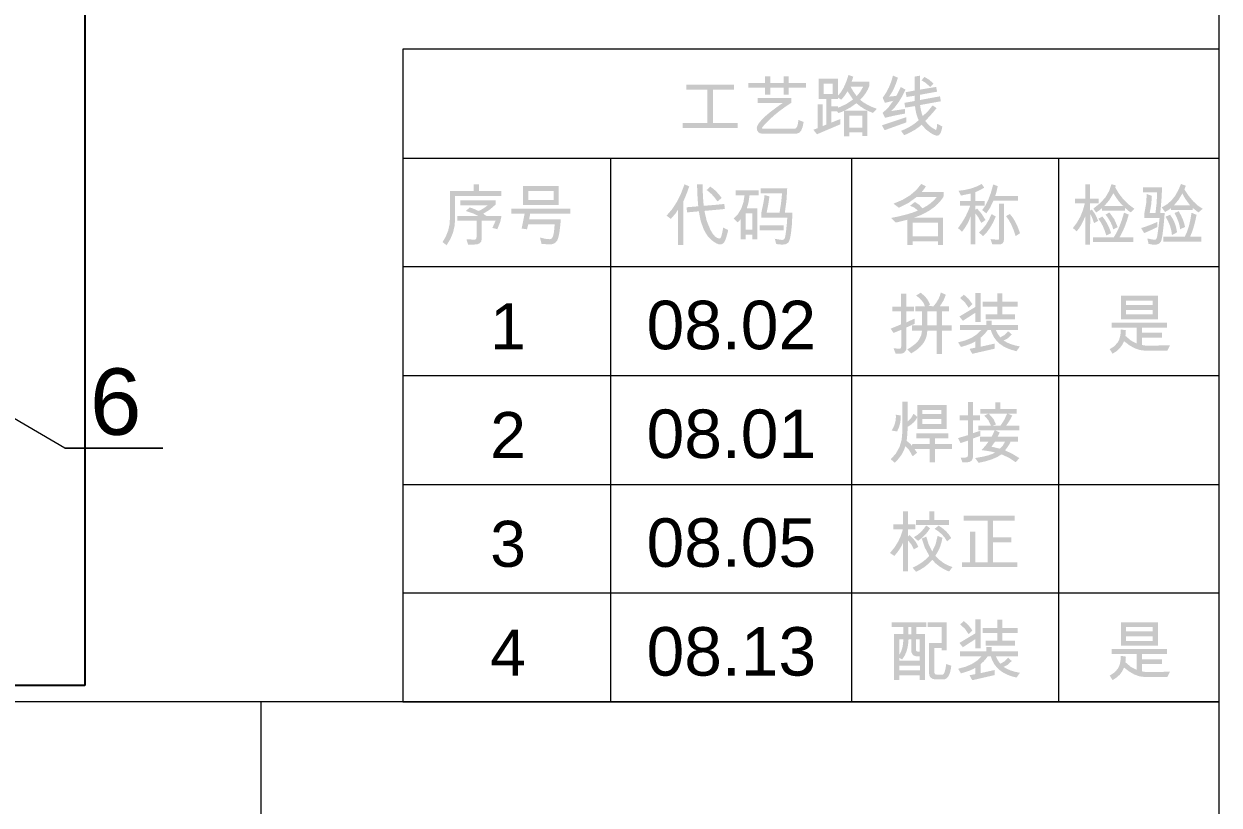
# Model space of a CAD drawing. Header units: millimetres. Extents: x 3 to 294, y 5 to 205.
# Drawn here: x 242.1 to 291.99, y 39.22 to 71.82 of the extents above; entities that cross this region are included whole.
import ezdxf

# ---------------------------------------------------------------- set-up
doc = ezdxf.new("R2010")
doc.units = ezdxf.units.MM
picture_1 = doc.add_image_def('image2.jpg', size_in_pixel=(516, 497))

msp = doc.modelspace()

# ---------------------------------------------------------------- hatches: boundary and pattern name
h = msp.add_hatch(color=7)
h.paths.add_polyline_path([(274.746813, 69.167595), (274.030233, 69.167595), (274.030233, 68.868286), (273.818015, 68.868286), (273.818015, 69.167595), (273.254673, 69.167595), (273.254673, 68.868286), (273.042455, 68.868286), (273.042455, 69.167595), (272.347924, 69.167595), (272.347924, 69.363277), (273.042455, 69.363277), (273.042455, 69.641641), (273.254673, 69.641641), (273.254673, 69.363277), (273.818015, 69.363277), (273.818015, 69.641641), (274.030233, 69.641641), (274.030233, 69.363277), (274.746813, 69.363277)])
h.paths.add_polyline_path([(274.65035, 67.73168), (274.609009, 67.519066), (274.546997, 67.367326), (274.464315, 67.276359), (274.360962, 67.246059), (272.907407, 67.246059), (272.818662, 67.26294), (272.751413, 67.313307), (272.709245, 67.387239), (272.695189, 67.476467), (272.711726, 67.553258), (272.761335, 67.646379), (272.844017, 67.75583), (272.959773, 67.88161), (273.110048, 68.021748), (273.29629, 68.175063), (273.518498, 68.341505), (273.776674, 68.52102), (272.737633, 68.523776), (272.737633, 68.730482), (274.134964, 68.730482), (274.134964, 68.529288), (273.873782, 68.35544), (273.639214, 68.184434), (273.431208, 68.016219), (273.249712, 67.850742), (273.10221, 67.703973), (272.99698, 67.592705), (272.933917, 67.516887), (272.912919, 67.476467), (272.934968, 67.451662), (274.281036, 67.451662), (274.336528, 67.4744), (274.380599, 67.542613), (274.413198, 67.656301), (274.434274, 67.815464)])
h = msp.add_hatch(color=7)
h.paths.add_polyline_path([(277.706839, 68.281241), (277.546986, 68.109262), (277.361571, 68.181919), (277.184011, 68.273387), (277.014306, 68.383664), (276.852455, 68.512752), (276.610954, 68.340015), (276.344234, 68.197457), (277.315476, 68.197457), (277.315476, 67.14684), (277.09499, 67.14684), (277.09499, 67.292912), (276.556452, 67.292912), (276.556452, 67.138572), (276.335966, 67.138572), (276.335966, 68.191944), (276.246945, 68.153911), (276.1017, 68.100994), (276.047681, 68.179266), (275.805146, 68.179266), (275.805146, 67.705221), (275.929789, 67.755356), (276.035003, 67.796654), (276.120786, 67.829167), (276.187138, 67.852947), (276.187138, 67.635217), (275.207077, 67.217396), (275.057147, 67.406463), (275.231882, 67.470955), (275.231882, 68.464796), (275.4441, 68.464796), (275.4441, 67.559149), (275.594582, 67.618681), (275.594582, 68.696306), (275.272121, 68.696306), (275.272121, 69.535256), (276.079651, 69.535256), (276.079651, 68.823086), (276.206052, 68.971699), (276.322324, 69.166149), (276.428467, 69.406384), (276.524482, 69.692352), (276.722919, 69.622348), (276.696392, 69.528641), (276.652915, 69.416745), (277.397056, 69.416745), (277.397056, 69.24201), (277.33122, 69.085835), (277.244507, 68.93643), (277.136916, 68.793742), (277.008449, 68.657721), (277.140207, 68.55386), (277.300593, 68.456459), (277.489505, 68.365569)])
h.paths.add_polyline_path([(275.867433, 68.903012), (275.867433, 69.32855), (275.484339, 69.32855), (275.484339, 68.903012)])
h.paths.add_polyline_path([(277.140741, 69.210039), (276.612676, 69.210039), (276.70907, 69.028483), (276.866235, 68.809306), (277.018784, 68.99541)])
h.paths.add_polyline_path([(276.714651, 68.668746), (276.483141, 69.010499), (276.35333, 68.809168), (276.220211, 68.663234), (276.079651, 68.749774), (276.079651, 68.696306), (275.805146, 68.696306), (275.805146, 68.385972), (276.079651, 68.385972), (276.079651, 68.318724), (276.427744, 68.476992)])
h.paths.add_polyline_path([(277.09499, 67.500169), (277.09499, 67.990751), (276.556452, 67.990751), (276.556452, 67.500169)])
h = msp.add_hatch(color=7)
h.paths.add_polyline_path([(278.901873, 69.08326), (278.765051, 68.802751), (278.619238, 68.559812), (278.464536, 68.354389), (278.301049, 68.186432), (278.875415, 68.272973), (278.880927, 68.081701), (278.446914, 67.999019), (278.051348, 67.906415), (277.948271, 68.109262), (278.189565, 68.337396), (278.390346, 68.614727), (278.045836, 68.529288), (277.951027, 68.741506), (278.095738, 68.95667), (278.215748, 69.183719), (278.31116, 69.42255), (278.382077, 69.67306), (278.481847, 69.624553), (278.587681, 69.576597), (278.506764, 69.336724), (278.418664, 69.125634), (278.323433, 68.94338), (278.221122, 68.790013), (278.345559, 68.80189), (278.43775, 68.811855), (278.497695, 68.819856), (278.525393, 68.825842), (278.635223, 69.035993), (278.706192, 69.190747)])
h.paths.add_polyline_path([(280.44252, 67.539857), (280.405382, 67.371461), (280.358735, 67.252674), (280.29886, 67.181705), (280.222034, 67.157865), (280.174991, 67.165306), (280.113169, 67.18763), (280.036464, 67.224837), (279.944773, 67.276927), (279.753088, 67.422103), (279.575458, 67.621437), (279.457628, 67.514346), (279.297577, 67.404671), (279.095255, 67.292309), (278.85061, 67.177157), (278.718319, 67.359609), (278.93132, 67.452644), (279.12546, 67.558185), (279.300686, 67.676334), (279.456947, 67.807196), (279.404341, 67.920161), (279.360622, 68.055656), (279.325792, 68.213683), (279.299851, 68.39424), (278.893605, 68.329748), (278.858879, 68.529288), (279.287724, 68.606458), (279.287724, 68.825842), (278.947073, 68.773477), (278.910142, 68.973016), (279.287724, 69.043572), (279.287724, 69.625104), (279.425803, 69.651218), (279.502698, 69.662036), (279.502698, 69.080503), (280.183449, 69.193503), (280.222034, 68.995065), (279.833014, 68.926852), (279.502698, 68.862773), (279.502698, 68.647799), (280.343301, 68.801037), (280.380233, 68.595434), (279.510966, 68.437235), (279.534944, 68.288614), (279.562229, 68.161903), (279.592822, 68.057103), (279.626721, 67.974214), (279.857474, 68.202142), (280.035723, 68.423455), (280.202741, 68.3077), (280.053285, 68.130854), (279.924033, 67.98393), (279.814936, 67.866874), (279.72594, 67.779635), (279.817304, 67.661391), (279.923551, 67.557978), (280.04468, 67.469344), (280.180693, 67.395438), (280.212181, 67.51078), (280.227546, 67.658368)])
h.paths.add_polyline_path([(280.075962, 69.331306), (279.928236, 69.190747), (279.760873, 69.355353), (279.569946, 69.46911), (279.696726, 69.611324), (279.896886, 69.492192)])
h.paths.add_polyline_path([(278.934946, 67.712387), (278.032056, 67.38717), (278.011867, 67.424308), (277.97969, 67.480877), (277.921813, 67.593876), (278.934946, 67.93122)])
h = msp.add_hatch(color=7)
h.dxf.hatch_style = 2
h.paths.add_polyline_path([(271.89703, 67.480877), (269.600116, 67.480877), (269.600116, 67.685929), (270.626478, 67.685929), (270.626478, 69.086016), (269.748944, 69.086016), (269.748944, 69.291619), (271.744343, 69.291619), (271.744343, 69.086016), (270.866257, 69.086016), (270.866257, 67.685929), (271.89703, 67.685929)])
h = msp.add_hatch(color=7)
h.paths.add_polyline_path([(262.038478, 64.641523), (260.10261, 64.641523), (260.10261, 63.681306), (260.080389, 63.386543), (260.013727, 63.105837), (259.902622, 62.839187), (259.747076, 62.586592), (259.577302, 62.718884), (259.712996, 62.94595), (259.809984, 63.187279), (259.868214, 63.442871), (259.887636, 63.712725), (259.887636, 64.847126), (260.880926, 64.847126), (260.880926, 65.132104), (261.0959, 65.132104), (261.0959, 64.847126), (262.038478, 64.847126)])
h.paths.add_polyline_path([(262.041234, 63.810841), (261.980187, 63.538817), (261.863743, 63.255216), (261.660896, 63.309235), (261.790431, 63.605238), (261.211655, 63.605238), (261.211655, 62.83519), (261.191105, 62.737091), (261.129524, 62.667621), (261.027015, 62.626676), (260.883682, 62.614153), (260.64666, 62.616909), (260.576655, 62.832434), (260.915653, 62.82141), (260.976424, 62.841598), (260.996681, 62.913463), (260.996681, 63.605238), (260.201829, 63.605238), (260.201829, 63.810841), (261.061725, 63.810841), (260.832695, 63.922945), (260.549095, 64.014791), (260.715562, 64.163619), (260.874725, 64.1096), (261.079364, 64.017547), (261.138697, 64.039665), (261.224127, 64.087), (261.335705, 64.159554), (261.473483, 64.257326), (260.325852, 64.257326), (260.325852, 64.464031), (261.790431, 64.464031), (261.790431, 64.28213), (261.554442, 64.075838), (261.276699, 63.901792), (261.403478, 63.810841)])
h = msp.add_hatch(color=7)
h.paths.add_polyline_path([(264.42965, 64.265594), (262.938613, 64.265594), (262.938613, 65.056588), (264.42965, 65.056588)])
h.paths.add_polyline_path([(264.214676, 64.4723), (264.214676, 64.849882), (263.153587, 64.849882), (263.153587, 64.4723)])
h.paths.add_polyline_path([(264.911963, 63.904548), (263.237371, 63.904548), (263.193274, 63.667525), (264.516191, 63.667525), (264.485409, 63.3369), (264.449356, 63.078414), (264.408135, 62.892069), (264.361851, 62.777864), (264.305747, 62.709453), (264.235071, 62.660524), (264.149926, 62.631129), (264.050414, 62.621319), (263.999961, 62.622869), (263.926253, 62.62752), (263.829187, 62.635271), (263.708661, 62.646123), (263.646924, 62.907951), (263.872992, 62.855379), (264.05317, 62.837946), (264.129996, 62.864129), (264.184911, 62.943228), (264.205771, 63.014955), (264.225287, 63.12513), (264.243357, 63.273751), (264.259876, 63.46082), (263.156343, 63.46082), (263.10508, 63.249704), (262.881838, 63.285533), (263.005861, 63.904548), (262.456299, 63.904548), (262.456299, 64.111254), (264.911963, 64.111254)])
h = msp.add_hatch(color=7)
h.paths.add_polyline_path([(269.875415, 65.04391), (269.813058, 64.858564), (269.725484, 64.636011), (269.624612, 64.397886), (269.624612, 62.59486), (269.409638, 62.59486), (269.409638, 64.073771), (269.294227, 63.896417), (269.108123, 63.686818), (268.93008, 63.820212), (269.156647, 64.084373), (269.356859, 64.390651), (269.530819, 64.738993), (269.678631, 65.129348)])
h.paths.add_polyline_path([(271.5015, 63.223797), (271.476144, 63.101014), (271.422676, 62.917873), (271.389284, 62.822263), (271.356874, 62.747892), (271.325395, 62.694708), (271.294794, 62.66266), (271.231128, 62.630414), (271.162502, 62.619665), (271.099965, 62.62938), (271.025594, 62.658526), (270.939338, 62.707102), (270.841144, 62.775108), (270.740573, 62.862553), (270.647185, 62.970307), (270.560928, 63.098421), (270.481751, 63.246948), (270.354421, 63.5938), (270.276699, 64.001011), (269.788874, 63.958016), (269.762415, 64.170234), (270.251895, 64.211575), (270.230406, 64.479379), (270.215583, 64.720622), (270.207479, 64.935407), (270.206144, 65.123836), (270.432142, 65.123836), (270.439997, 64.833415), (270.451159, 64.588055), (270.465628, 64.387757), (270.483405, 64.232521), (270.897919, 64.265525), (271.340545, 64.308038), (271.363696, 64.098576), (270.50821, 64.020303), (270.607704, 63.600139), (270.763422, 63.222143), (270.856535, 63.06596), (270.952282, 62.954528), (271.050614, 62.887745), (271.151478, 62.865507), (271.187548, 62.893929), (271.222998, 62.979195), (271.257828, 63.121305), (271.292038, 63.32026)])
h.paths.add_polyline_path([(271.230302, 64.55884), (271.055015, 64.415524), (270.936039, 64.573852), (270.820473, 64.70567), (270.708215, 64.810927), (270.59916, 64.88957), (270.756257, 65.03013), (270.87575, 64.946724), (270.994519, 64.840374), (271.112669, 64.711079)])
h = msp.add_hatch(color=7)
h.paths.add_polyline_path([(274.176547, 63.786037), (274.164558, 63.478803), (274.128592, 63.128988), (274.102538, 62.961746), (274.072299, 62.832021), (274.037822, 62.739709), (273.999056, 62.684709), (273.89777, 62.629863), (273.757624, 62.611397), (273.507923, 62.636202), (273.448943, 62.854483), (273.566231, 62.834312), (273.658405, 62.820032), (273.72536, 62.81154), (273.766994, 62.808732), (273.81371, 62.819894), (273.85133, 62.85338), (273.868082, 62.89212), (273.885299, 62.963623), (273.903033, 63.067786), (273.921335, 63.204505), (273.951583, 63.489896), (273.968188, 63.734774), (272.881191, 63.734774), (272.881191, 63.921084), (272.940413, 64.199827), (272.983304, 64.419245), (273.009866, 64.579339), (273.020098, 64.680108), (273.225701, 64.62664), (273.178021, 64.30411), (273.10719, 63.941479), (273.645727, 63.941479), (273.710288, 64.351928), (273.750458, 64.747907), (272.856387, 64.747907), (272.856387, 64.954613), (273.965432, 64.954613), (273.934839, 64.447633), (273.866213, 63.941479), (274.176547, 63.941479)])
h.paths.add_polyline_path([(272.772051, 64.669084), (272.393366, 64.663571), (272.348442, 64.362125), (272.280367, 64.130546), (272.721339, 64.130546), (272.721339, 62.826922), (272.509121, 62.826922), (272.509121, 63.023706), (272.234616, 63.023706), (272.234616, 62.826922), (272.024052, 62.826922), (272.024052, 63.684062), (271.962453, 63.600966), (271.894516, 63.543502), (271.73301, 63.704457), (271.910992, 63.887581), (272.045618, 64.109462), (272.136939, 64.369998), (272.185007, 64.669084), (271.817346, 64.669084), (271.817346, 64.875789), (272.772051, 64.875789)])
h.paths.add_polyline_path([(272.509121, 63.230412), (272.509121, 63.92384), (272.234616, 63.92384), (272.234616, 63.230412)])
h.paths.add_polyline_path([(273.818257, 63.204505), (272.82166, 63.204505), (272.82166, 63.41121), (273.818257, 63.41121)])
h = msp.add_hatch(color=7)
h.paths.add_polyline_path([(280.490476, 64.623884), (280.483568, 64.604462), (280.462915, 64.570209), (280.428619, 64.521177), (280.380784, 64.457417), (280.256485, 64.316512), (280.10242, 64.178502), (279.922173, 64.047933), (279.718774, 63.929353), (279.492363, 63.82345), (279.243627, 63.732018), (280.473939, 63.732018), (280.473939, 62.597616), (280.258965, 62.597616), (280.258965, 62.754713), (279.200632, 62.754713), (279.200632, 62.597616), (278.985658, 62.597616), (278.985658, 63.653745), (278.814084, 63.607942), (278.674704, 63.572992), (278.567467, 63.54879), (278.49232, 63.535234), (278.309317, 63.726505), (278.640348, 63.793978), (278.935566, 63.867341), (279.194922, 63.946492), (279.418362, 64.031327), (279.291445, 64.143362), (279.095901, 64.238033), (279.295992, 64.392373), (279.479134, 64.270004), (279.610185, 64.12779), (279.781544, 64.220386), (279.939261, 64.330293), (280.083334, 64.45746), (280.213766, 64.601835), (279.373162, 64.601835), (279.03072, 64.354891), (278.624612, 64.152595), (278.40137, 64.321818), (278.771494, 64.476546), (279.088184, 64.665432), (279.351544, 64.888527), (279.561678, 65.145885), (279.756257, 65.04391), (279.681843, 64.93222), (279.580971, 64.806887), (280.490476, 64.806887)])
h.paths.add_polyline_path([(280.258965, 62.96197), (280.258965, 63.526965), (279.200632, 63.526965), (279.200632, 62.96197)])
h = msp.add_hatch(color=7)
h.paths.add_polyline_path([(282.24334, 63.638311), (282.065849, 63.517044), (281.948027, 63.744902), (281.824417, 63.912816), (281.824417, 62.619665), (281.619365, 62.619665), (281.619365, 63.788793), (281.560867, 63.631808), (281.482112, 63.472602), (281.3831, 63.311225), (281.263831, 63.147729), (281.096813, 63.300967), (281.261144, 63.534734), (281.400257, 63.767984), (281.514151, 64.000614), (281.602828, 64.232521), (281.185007, 64.232521), (281.185007, 64.426549), (281.622121, 64.426549), (281.622121, 64.745151), (281.456825, 64.708771), (281.220836, 64.660815), (281.118861, 64.85815), (281.393987, 64.896477), (281.647201, 64.956818), (281.878505, 65.03907), (282.087898, 65.143129), (282.189872, 64.987686), (282.074324, 64.922462), (281.974899, 64.870622), (281.891596, 64.832114), (281.824417, 64.806887), (281.824417, 64.426549), (282.206409, 64.426549), (282.206409, 64.232521), (281.824417, 64.232521), (281.824417, 64.071015), (281.893319, 64.116766), (282.079285, 63.90193)])
h.paths.add_polyline_path([(283.60374, 64.443085), (282.572967, 64.443085), (282.439986, 64.16293), (282.276413, 63.918328), (282.101678, 64.054478), (282.236037, 64.236991), (282.357993, 64.476089), (282.467547, 64.771722), (282.564699, 65.123836), (282.753215, 65.053832), (282.724594, 64.916484), (282.696646, 64.801306), (282.669421, 64.708349), (282.642971, 64.637664), (283.60374, 64.637664)])
h.paths.add_polyline_path([(283.011183, 62.80322), (282.998781, 62.730528), (282.961574, 62.671479), (282.904592, 62.632756), (282.833141, 62.619665), (282.529972, 62.619665), (282.4517, 62.843459), (282.761483, 62.814244), (282.797725, 62.822926), (282.80999, 62.848971), (282.80999, 64.316306), (283.011183, 64.316306)])
h.paths.add_polyline_path([(283.684768, 63.091505), (283.501765, 62.964726), (283.418058, 63.216795), (283.32324, 63.440494), (283.217364, 63.63577), (283.10048, 63.802573), (283.25923, 63.890768), (283.379128, 63.742861), (283.489983, 63.560383), (283.591845, 63.343282)])
h.paths.add_polyline_path([(282.674942, 63.791549), (282.561883, 63.539454), (282.435232, 63.317228), (282.295043, 63.124768), (282.141366, 62.96197), (281.969386, 63.122925), (282.114907, 63.257189), (282.251333, 63.428505), (282.378664, 63.636924), (282.496899, 63.882499)])
h = msp.add_hatch(color=7)
h.paths.add_polyline_path([(288.460652, 64.104088), (288.299146, 63.958016), (288.196964, 64.032774), (288.062123, 64.152595), (288.062123, 64.025815), (287.100253, 64.025815), (287.100253, 64.130546), (286.993523, 64.042352), (286.86323, 63.952504), (286.744719, 64.116766), (287.02707, 64.339793), (287.247358, 64.583852), (287.405531, 64.848892), (287.501537, 65.13486), (287.681785, 65.084149), (287.66139, 64.994301), (287.821156, 64.729399), (288.007691, 64.492764), (288.22089, 64.284344)])
h.paths.add_polyline_path([(288.003143, 64.219843), (287.903399, 64.311104), (287.800089, 64.431096), (287.693162, 64.579821), (287.582566, 64.757278), (287.403076, 64.458381), (287.198369, 64.219843)])
h.paths.add_polyline_path([(286.964102, 64.335598), (286.608569, 64.335598), (286.608569, 64.034084), (286.682983, 64.076527), (286.823542, 63.87809), (286.947566, 63.605238), (286.775036, 63.508775), (286.728725, 63.640128), (286.686497, 63.748072), (286.648299, 63.832554), (286.614081, 63.893524), (286.608569, 62.616909), (286.405721, 62.616909), (286.405721, 63.788793), (286.318457, 63.591604), (286.231951, 63.421752), (286.14069, 63.279289), (286.044675, 63.164266), (285.891989, 63.306479), (286.060445, 63.529213), (286.199498, 63.774943), (286.309095, 64.043721), (286.389185, 64.335598), (285.982939, 64.335598), (285.982939, 64.53128), (286.405721, 64.53128), (286.405721, 65.123836), (286.608569, 65.123836), (286.608569, 64.53128), (286.964102, 64.53128)])
h.paths.add_polyline_path([(287.763365, 63.339552), (287.577054, 63.25246), (287.531475, 63.400151), (287.462539, 63.551357), (287.370245, 63.706076), (287.254593, 63.864309), (287.416099, 63.95526), (287.617844, 63.673864)])
h.paths.add_polyline_path([(288.414901, 62.72164), (286.732592, 62.72164), (286.732592, 62.916219), (287.596346, 62.916219), (287.71397, 63.111263), (287.824618, 63.347545), (287.928342, 63.625168), (288.025192, 63.944235), (288.223629, 63.867065), (288.144056, 63.600828), (288.053373, 63.353608), (287.95163, 63.125405), (287.838881, 62.916219), (288.414901, 62.916219)])
h.paths.add_polyline_path([(287.486103, 63.091505), (287.286563, 62.996145), (287.215465, 63.207708), (287.13615, 63.39426), (287.048671, 63.555801), (286.953078, 63.69233), (287.122301, 63.786037), (287.238676, 63.629147), (287.338102, 63.461095), (287.420578, 63.281881)])
h = msp.add_hatch(color=7)
h.paths.add_polyline_path([(291.307679, 64.106844), (291.132392, 63.95526), (291.043931, 64.023671), (290.975365, 64.077561), (290.926746, 64.116878), (290.898126, 64.14157), (290.89537, 64.051722), (289.984762, 64.051722), (289.984762, 64.130546), (289.881823, 64.05565), (289.736715, 63.974552), (289.600014, 64.166375), (289.819931, 64.294128), (290.00998, 64.459966), (290.170057, 64.663942), (290.300057, 64.906106), (290.404788, 65.143129), (290.604879, 65.070368), (290.545348, 64.914374), (290.726939, 64.646268), (290.914524, 64.422346), (291.108104, 64.242555)])
h.paths.add_polyline_path([(290.779615, 64.257326), (290.672868, 64.396654), (290.584209, 64.525285), (290.513739, 64.643271), (290.461563, 64.750663), (290.300746, 64.482497), (290.114298, 64.257326)])
h.paths.add_polyline_path([(289.724037, 63.935967), (289.703056, 63.681717), (289.682274, 63.457219), (289.661686, 63.262462), (289.641286, 63.097431), (289.621067, 62.962114), (289.601022, 62.856498), (289.581144, 62.78057), (289.561429, 62.734318), (289.515953, 62.679334), (289.458076, 62.64006), (289.387796, 62.616496), (289.305114, 62.608641), (289.195973, 62.617322), (289.050452, 62.643367), (289.041426, 62.681815), (289.029506, 62.74424), (288.996433, 62.868263), (289.061821, 62.856757), (289.154081, 62.837395), (289.247512, 62.820032), (289.316138, 62.814244), (289.359546, 62.833399), (289.393859, 62.891414), (289.402181, 62.921334), (289.412273, 62.972641), (289.424148, 63.045329), (289.437819, 63.139392), (289.453298, 63.254823), (289.470599, 63.391616), (289.489734, 63.549764), (289.510717, 63.729261), (288.877922, 63.729261), (288.877922, 63.935967), (288.950131, 64.336701), (288.974384, 64.725859), (289.188256, 64.647035), (289.161522, 64.292328), (289.098408, 63.935967), (289.338187, 63.935967), (289.389036, 64.362332), (289.405986, 64.798619), (288.824454, 64.798619), (288.824454, 65.005325), (289.608282, 65.005325), (289.603855, 64.784985), (289.590643, 64.533278), (289.56875, 64.250255), (289.538278, 63.935967)])
h.paths.add_polyline_path([(290.571806, 63.348923), (290.367857, 63.25246), (290.346988, 63.393416), (290.300953, 63.553286), (290.229803, 63.731966), (290.13359, 63.929353), (290.308325, 64.006523), (290.403832, 63.833389), (290.479547, 63.666147), (290.535521, 63.504693)])
h.paths.add_polyline_path([(291.248147, 62.738176), (289.670569, 62.738176), (289.670569, 62.945433), (290.563538, 62.945433), (290.653662, 63.141916), (290.730556, 63.373383), (290.794222, 63.639887), (290.844658, 63.941479), (291.05412, 63.856041), (290.997284, 63.58772), (290.933472, 63.34658), (290.862736, 63.132519), (290.785127, 62.945433), (291.248147, 62.945433)])
h.paths.add_polyline_path([(290.241077, 63.125681), (290.026103, 63.009926), (290.000997, 63.198967), (289.948037, 63.38992), (289.867276, 63.582836), (289.758764, 63.777768), (289.950036, 63.858797), (290.055042, 63.698204), (290.138551, 63.522418), (290.200563, 63.331542)])
h.paths.add_polyline_path([(289.41701, 63.346167), (289.338996, 63.305446), (289.220778, 63.249429), (289.062458, 63.178115), (288.864141, 63.091505), (288.740118, 63.306479), (288.861463, 63.340904), (289.014692, 63.394605), (289.199857, 63.467632), (289.41701, 63.560038)])
h = msp.add_hatch(color=7)
h.paths.add_polyline_path([(280.377477, 60.613197), (280.588592, 60.523901), (280.495988, 60.287911), (280.340545, 60.041587), (280.71923, 60.041587), (280.721986, 59.821101), (280.425984, 59.821101), (280.425984, 59.245081), (280.829473, 59.245081), (280.826717, 59.027351), (280.425984, 59.027351), (280.425984, 58.048393), (280.202741, 58.048393), (280.202741, 59.027351), (279.812481, 59.027351), (279.802534, 58.884569), (279.771459, 58.748505), (279.71926, 58.619159), (279.645945, 58.496531), (279.55152, 58.38062), (279.435992, 58.271428), (279.299367, 58.168954), (279.141652, 58.073197), (278.97739, 58.234703), (279.148344, 58.345196), (279.287517, 58.450987), (279.394961, 58.552126), (279.470728, 58.648666), (279.561334, 58.836837), (279.593649, 59.024595), (279.171969, 59.024595), (279.169213, 59.245081), (279.586483, 59.245081), (279.586483, 59.821101), (279.319143, 59.821101), (279.319143, 60.041587), (279.714916, 60.041587), (279.663972, 60.163337), (279.585587, 60.278059), (279.479814, 60.385752), (279.346704, 60.486418), (279.536873, 60.604929), (279.677011, 60.48845), (279.788985, 60.365564), (279.872744, 60.236269), (279.928236, 60.100567), (279.849964, 60.047099), (280.073206, 60.041587), (280.18307, 60.180588), (280.270403, 60.322225), (280.335205, 60.466445)])
h.paths.add_polyline_path([(280.202741, 59.821101), (279.809725, 59.821101), (279.809725, 59.245081), (280.202741, 59.245081)])
h.paths.add_polyline_path([(278.723831, 58.350459), (278.723831, 59.056014), (278.404126, 58.926479), (278.285615, 59.104521), (278.721075, 59.284769), (278.721075, 59.821101), (278.360029, 59.821101), (278.357273, 60.028909), (278.721075, 60.028909), (278.721075, 60.5691), (278.940458, 60.5691), (278.940458, 60.028909), (279.262919, 60.028909), (279.262919, 59.821101), (278.940458, 59.821101), (278.940458, 59.366348), (279.073267, 59.427413), (279.174036, 59.473284), (279.242766, 59.503859), (279.279456, 59.519035), (279.279456, 59.301305), (278.940458, 59.154131), (278.940458, 58.256752), (278.914414, 58.187712), (278.862737, 58.121153), (278.783086, 58.072853), (278.67367, 58.058866), (278.566597, 58.060795), (278.495076, 58.059417), (278.404126, 58.285966), (278.62351, 58.267776), (278.675462, 58.27322), (278.70509, 58.289825)])
h = msp.add_hatch(color=7)
h.paths.add_polyline_path([(282.039391, 59.380129), (281.824417, 59.380129), (281.824417, 59.772594), (281.298006, 59.430841), (281.153588, 59.611639), (281.824417, 60.012373), (281.824417, 60.588393), (282.039391, 60.588393)])
h.paths.add_polyline_path([(283.580037, 60.028909), (282.951652, 60.028909), (282.951652, 59.70259), (283.474204, 59.70259), (283.474204, 59.495884), (282.246096, 59.495884), (282.248853, 59.70259), (282.736678, 59.70259), (282.736678, 60.028909), (282.127585, 60.028909), (282.127585, 60.235615), (282.736678, 60.235615), (282.736678, 60.585637), (282.951652, 60.585637), (282.951652, 60.235615), (283.580037, 60.235615)])
h.paths.add_polyline_path([(281.694881, 60.130884), (281.537785, 59.978197), (281.388888, 60.195376), (281.185007, 60.384443), (281.339347, 60.523901), (281.536545, 60.34827)])
h.paths.add_polyline_path([(283.679256, 58.364239), (283.538696, 58.164148), (283.331293, 58.218049), (283.144819, 58.287982), (282.979273, 58.373961), (282.834657, 58.475998), (282.710969, 58.594107), (282.60821, 58.7283), (282.526381, 58.87859), (282.46548, 59.04499), (282.333188, 59.04499), (282.248525, 58.935436), (282.171407, 58.846552), (282.10173, 58.77834), (282.039391, 58.730797), (282.039391, 58.350459), (282.620923, 58.479994), (282.620923, 58.267776), (281.689369, 58.053905), (281.57637, 58.259508), (281.824417, 58.310771), (281.824417, 58.576457), (281.728514, 58.520121), (281.595456, 58.461873), (281.425294, 58.401661), (281.21808, 58.339434), (281.099569, 58.534013), (281.406432, 58.614939), (281.669732, 58.727077), (281.88952, 58.870427), (282.065849, 59.04499), (281.179495, 59.04499), (281.179495, 59.256105), (282.273657, 59.256105), (282.273657, 59.441865), (282.494143, 59.441865), (282.494143, 59.256105), (283.598228, 59.256105), (283.598228, 59.04499), (282.677698, 59.04499), (282.747289, 58.89878), (282.860701, 58.741822), (283.026548, 58.833599), (283.188675, 58.99979), (283.337503, 58.854821), (283.165937, 58.696415), (282.998505, 58.60953), (283.141227, 58.526942), (283.302294, 58.458566), (283.481654, 58.404349)])
h = msp.add_hatch(color=7)
h.paths.add_polyline_path([(289.442917, 59.490372), (287.8929, 59.490372), (287.8929, 60.475394), (289.442917, 60.475394)])
h.paths.add_polyline_path([(289.219675, 60.093953), (289.219675, 60.268688), (288.107874, 60.268688), (288.107874, 60.093953)])
h.paths.add_polyline_path([(289.219675, 59.697078), (289.219675, 59.888349), (288.107874, 59.888349), (288.107874, 59.697078)])
h.paths.add_polyline_path([(289.944523, 58.407234), (289.837036, 58.188953), (288.88619, 58.188953), (288.680621, 58.213464), (288.469058, 58.287069), (288.2515, 58.409869), (288.027948, 58.581969), (287.950847, 58.424123), (287.84522, 58.28452), (287.711068, 58.163002), (287.548391, 58.059417), (287.427123, 58.248484), (287.615157, 58.366995), (287.760608, 58.526848), (287.815385, 58.628547), (287.855693, 58.753397), (287.881531, 58.901398), (287.8929, 59.072551), (288.102362, 59.038375), (288.097814, 58.911458), (288.084172, 58.805211), (288.310721, 58.610219), (288.555461, 58.485506), (288.555461, 59.148618), (287.515318, 59.148618), (287.515318, 59.355324), (289.823256, 59.355324), (289.823256, 59.148618), (288.778703, 59.148618), (288.778703, 58.931991), (289.608282, 58.931991), (289.608282, 58.725285), (288.778703, 58.725285), (288.778703, 58.421014), (288.908032, 58.401584), (289.004701, 58.39621)])
h = msp.add_hatch(color=7)
h.paths.add_polyline_path([(278.458145, 53.507437), (278.288371, 53.653509), (278.500029, 53.890601), (278.651277, 54.160352), (278.742064, 54.462762), (278.772338, 54.797832), (278.772338, 56.052949), (278.999438, 56.052949), (278.999438, 55.228882), (279.133384, 55.364481), (279.240871, 55.552997), (279.395211, 55.420705), (279.395211, 55.923414), (280.622767, 55.923414), (280.622767, 54.921856), (279.395211, 54.921856), (279.395211, 55.409681), (279.335843, 55.301979), (279.251964, 55.198772), (279.138009, 55.10001), (278.993926, 55.00564), (278.981524, 54.69758), (278.952585, 54.421352), (279.100586, 54.300291), (279.177481, 54.213544), (279.184096, 54.286304), (279.906188, 54.286304), (279.906188, 54.528839), (279.352216, 54.528839), (279.352216, 54.731686), (280.685055, 54.731686), (280.685055, 54.528839), (280.132186, 54.528839), (280.132186, 54.286304), (280.843254, 54.286304), (280.843254, 54.079599), (280.132186, 54.079599), (280.132186, 53.523974), (279.906188, 53.523974), (279.906188, 54.079599), (279.282212, 54.079599), (279.295372, 54.059341), (279.324655, 54.018414), (279.386943, 53.925258), (279.200632, 53.778084), (279.063931, 54.024133), (278.899117, 54.203622), (278.837734, 54.027715), (278.743743, 53.853049), (278.617197, 53.679623)])
h.paths.add_polyline_path([(280.405037, 55.713952), (279.607429, 55.713952), (279.607429, 55.536461), (280.405037, 55.536461)])
h.paths.add_polyline_path([(280.405037, 55.330857), (279.607429, 55.330857), (279.607429, 55.126908), (280.405037, 55.126908)])
h.paths.add_polyline_path([(278.497833, 55.514412), (278.703436, 55.479685), (278.701455, 55.305734), (278.675599, 55.136898), (278.625766, 54.973127), (278.551852, 54.814369), (278.325853, 54.850198), (278.403351, 54.993238), (278.458834, 55.134625), (278.4922, 55.274358), (278.503345, 55.412437)])
h = msp.add_hatch(color=7)
h.paths.add_polyline_path([(282.028366, 54.628058), (281.72134, 54.520571), (281.72134, 53.769816), (281.708179, 53.677625), (281.668974, 53.606105), (281.611028, 53.557667), (281.542746, 53.534447), (281.440082, 53.52673), (281.280367, 53.523974), (281.2043, 53.726821), (281.353128, 53.721309), (281.420092, 53.726597), (281.467987, 53.74253), (281.496762, 53.769213), (281.506366, 53.806747), (281.506366, 54.432376), (281.2043, 54.326543), (281.094057, 54.537107), (281.506366, 54.658375), (281.506366, 55.280145), (281.167368, 55.280145), (281.167368, 55.482441), (281.506366, 55.482441), (281.506366, 56.041925), (281.72134, 56.041925), (281.72134, 55.482441), (282.017342, 55.482441), (282.017342, 55.280145), (281.72134, 55.280145), (281.72134, 54.743813), (282.028366, 54.841929)])
h.paths.add_polyline_path([(283.654451, 53.702016), (283.504521, 53.529486), (283.223126, 53.716486), (282.911965, 53.85801), (282.733577, 53.747922), (282.514263, 53.652407), (282.25402, 53.571361), (281.95285, 53.504681), (281.810636, 53.704772), (282.106415, 53.755829), (282.343799, 53.811432), (282.522686, 53.871584), (282.642971, 53.936283), (282.530834, 53.962638), (282.398645, 53.987959), (282.246407, 54.012247), (282.074117, 54.035501), (282.243616, 54.219538), (282.37012, 54.388279), (282.009074, 54.388279), (282.009074, 54.591126), (282.496899, 54.591126), (282.55519, 54.698751), (282.620923, 54.856812), (281.947338, 54.856812), (281.947338, 55.059659), (282.468236, 55.059659), (282.364746, 55.279663), (282.192629, 55.476929), (282.35634, 55.550241), (282.022854, 55.550241), (282.022854, 55.754191), (282.650137, 55.754191), (282.650137, 56.036413), (282.863458, 56.036413), (282.863458, 55.754191), (283.546965, 55.754191), (283.546965, 55.550241), (283.199699, 55.550241), (283.361205, 55.474173), (283.240833, 55.252654), (283.105992, 55.059659), (283.654451, 55.059659), (283.654451, 54.856812), (282.666674, 54.856812), (282.835897, 54.771374), (282.789733, 54.666781), (282.747702, 54.591126), (283.598228, 54.591126), (283.598228, 54.388279), (283.289547, 54.388279), (283.259885, 54.318395), (283.211412, 54.234352), (283.144129, 54.136047), (283.058037, 54.023375), (283.355831, 53.886467)])
h.paths.add_polyline_path([(283.146231, 55.550241), (282.386656, 55.550241), (282.573587, 55.338023), (282.68321, 55.107615), (282.556431, 55.062415), (282.871726, 55.059659), (283.015593, 55.282833)])
h.paths.add_polyline_path([(283.05528, 54.388279), (282.640215, 54.388279), (282.550092, 54.259984), (282.491387, 54.178817), (282.846921, 54.095033), (282.970531, 54.225326)])
h = msp.add_hatch(color=7)
h.paths.add_polyline_path([(280.721986, 50.913925), (279.338436, 50.913925), (279.338436, 51.119528), (279.895163, 51.119528), (279.895163, 51.483331), (280.109035, 51.483331), (280.109035, 51.119528), (280.721986, 51.119528)])
h.paths.add_polyline_path([(279.437655, 49.996152), (279.249139, 49.891421), (279.15247, 50.09165), (279.014873, 50.259633), (279.014873, 48.971994), (278.799899, 48.971994), (278.799899, 50.171438), (278.743054, 50.044202), (278.663473, 49.90968), (278.561153, 49.767819), (278.436096, 49.618569), (278.255298, 49.742593), (278.44247, 49.97027), (278.594709, 50.210919), (278.712014, 50.464487), (278.794386, 50.730922), (278.398614, 50.730922), (278.398614, 50.935974), (278.799899, 50.935974), (278.799899, 51.480574), (279.014873, 51.480574), (279.014873, 50.935974), (279.319143, 50.935974), (279.319143, 50.730922), (279.014873, 50.730922), (279.014873, 50.43988), (279.076609, 50.491143), (279.204025, 50.362874), (279.306741, 50.237653), (279.384652, 50.11543)])
h.paths.add_polyline_path([(279.928236, 50.772263), (279.820327, 50.615382), (279.700791, 50.475502), (279.569576, 50.352676), (279.42663, 50.246955), (279.251895, 50.400193), (279.3936, 50.489713), (279.526883, 50.601248), (279.651793, 50.734901), (279.768384, 50.890774)])
h.paths.add_polyline_path([(280.811834, 50.365466), (280.639304, 50.227662), (280.543479, 50.378566), (280.424606, 50.515465), (280.282582, 50.638412), (280.117303, 50.747458), (280.286526, 50.882506), (280.45767, 50.767379), (280.602304, 50.642796), (280.720376, 50.508808)])
h.paths.add_polyline_path([(280.868058, 49.155548), (280.721986, 48.966482), (280.506685, 49.066355), (280.318772, 49.180904), (280.158145, 49.310337), (280.024699, 49.454858), (279.873184, 49.301465), (279.709679, 49.166986), (279.534186, 49.051317), (279.346704, 48.954355), (279.197876, 49.12909), (279.412945, 49.236164), (279.600883, 49.354813), (279.76164, 49.485037), (279.895163, 49.626837), (279.713813, 49.959565), (279.583727, 50.340661), (279.77114, 50.428856), (279.864157, 50.120589), (280.019187, 49.80488), (280.160987, 50.107566), (280.242429, 50.45366), (280.44252, 50.375388), (280.405106, 50.178587), (280.344128, 49.988297), (280.259585, 49.804415), (280.151478, 49.626837), (280.315999, 49.459406), (280.490338, 49.325047), (280.674392, 49.223761)])
h = msp.add_hatch(color=7)
h.dxf.hatch_style = 2
h.paths.add_polyline_path([(283.569013, 49.150036), (281.255563, 49.150036), (281.255563, 49.35564), (281.602828, 49.35564), (281.602828, 50.631703), (281.816149, 50.631703), (281.816149, 49.35564), (282.335945, 49.35564), (282.335945, 51.091968), (281.333835, 51.091968), (281.333835, 51.29702), (283.467038, 51.29702), (283.467038, 51.091968), (282.559187, 51.091968), (282.559187, 50.389168), (283.323722, 50.389168), (283.323722, 50.182462), (282.559187, 50.182462), (282.559187, 49.35564), (283.569013, 49.35564)])
h = msp.add_hatch(color=7)
h.paths.add_polyline_path([(282.039391, 45.757262), (281.824417, 45.757262), (281.824417, 46.149727), (281.298006, 45.807974), (281.153588, 45.988773), (281.824417, 46.389506), (281.824417, 46.965526), (282.039391, 46.965526)])
h.paths.add_polyline_path([(283.580037, 46.406043), (282.951652, 46.406043), (282.951652, 46.079723), (283.474204, 46.079723), (283.474204, 45.873017), (282.246096, 45.873017), (282.248853, 46.079723), (282.736678, 46.079723), (282.736678, 46.406043), (282.127585, 46.406043), (282.127585, 46.612748), (282.736678, 46.612748), (282.736678, 46.96277), (282.951652, 46.96277), (282.951652, 46.612748), (283.580037, 46.612748)])
h.paths.add_polyline_path([(281.694881, 46.508017), (281.537785, 46.355331), (281.388888, 46.57251), (281.185007, 46.761576), (281.339347, 46.901034), (281.536545, 46.725403)])
h.paths.add_polyline_path([(283.679256, 44.741372), (283.538696, 44.541281), (283.331293, 44.595182), (283.144819, 44.665115), (282.979273, 44.751094), (282.834657, 44.853131), (282.710969, 44.97124), (282.60821, 45.105433), (282.526381, 45.255723), (282.46548, 45.422123), (282.333188, 45.422123), (282.248525, 45.312569), (282.171407, 45.223686), (282.10173, 45.155473), (282.039391, 45.107931), (282.039391, 44.727592), (282.620923, 44.857128), (282.620923, 44.64491), (281.689369, 44.431038), (281.57637, 44.636641), (281.824417, 44.687905), (281.824417, 44.95359), (281.728514, 44.897254), (281.595456, 44.839006), (281.425294, 44.778795), (281.21808, 44.716568), (281.099569, 44.911147), (281.406432, 44.992072), (281.669732, 45.10421), (281.88952, 45.24756), (282.065849, 45.422123), (281.179495, 45.422123), (281.179495, 45.633239), (282.273657, 45.633239), (282.273657, 45.818998), (282.494143, 45.818998), (282.494143, 45.633239), (283.598228, 45.633239), (283.598228, 45.422123), (282.677698, 45.422123), (282.747289, 45.275913), (282.860701, 45.118955), (283.026548, 45.210732), (283.188675, 45.376924), (283.337503, 45.231954), (283.165937, 45.073549), (282.998505, 44.986663), (283.141227, 44.904076), (283.302294, 44.835699), (283.481654, 44.781482)])
h = msp.add_hatch(color=7)
h.paths.add_polyline_path([(280.817346, 45.037926), (280.793067, 44.885067), (280.763258, 44.758873), (280.727972, 44.659345), (280.68726, 44.586481), (280.604233, 44.496908), (280.529061, 44.466867), (280.117303, 44.466867), (280.01755, 44.497253), (279.946426, 44.547896), (279.903828, 44.618796), (279.889651, 44.709953), (279.889651, 45.980504), (280.41055, 45.980504), (280.41055, 46.645821), (279.830671, 46.645821), (279.830671, 46.852527), (280.625524, 46.852527), (280.625524, 45.678438), (280.41055, 45.678438), (280.41055, 45.774901), (280.111791, 45.774901), (280.111791, 44.730348), (280.138663, 44.679774), (280.219278, 44.6631), (280.453544, 44.6631), (280.498288, 44.690902), (280.538225, 44.774308), (280.573305, 44.913317), (280.603475, 45.107931)])
h.paths.add_polyline_path([(279.77114, 46.645821), (279.352216, 46.645821), (279.352216, 46.355331), (279.720428, 46.355331), (279.720428, 44.433794), (279.497186, 44.433794), (279.497186, 44.639398), (278.643905, 44.639398), (278.643905, 44.433794), (278.430584, 44.433794), (278.430584, 46.355331), (278.813679, 46.355331), (278.813679, 46.645821), (278.328609, 46.645821), (278.328609, 46.852527), (279.77114, 46.852527)])
h.paths.add_polyline_path([(279.141652, 46.347062), (279.141652, 46.645821), (279.028653, 46.645821), (279.028653, 46.347062)])
h.paths.add_polyline_path([(279.497186, 45.622214), (279.497186, 46.141459), (279.343948, 46.141459), (279.343948, 45.664658), (279.388941, 45.630414)])
h.paths.add_polyline_path([(279.497186, 45.247388), (279.497186, 45.433148), (279.330168, 45.433148), (279.243696, 45.465463), (279.185749, 45.526303), (279.152539, 45.596101), (279.141652, 45.65639), (279.141652, 46.141459), (279.031409, 46.141459), (279.00837, 45.884016), (278.955824, 45.657423), (278.873822, 45.461733), (278.762416, 45.296997), (278.643905, 45.365899), (278.643905, 45.247388)])
h.paths.add_polyline_path([(278.813679, 46.141459), (278.641149, 46.141459), (278.641149, 45.484411), (278.714848, 45.614747), (278.768135, 45.767666), (278.801061, 45.94322)])
h.paths.add_polyline_path([(279.505454, 44.846103), (279.505454, 45.040682), (278.643905, 45.040682), (278.643905, 44.846103)])
h = msp.add_hatch(color=7)
h.paths.add_polyline_path([(289.442917, 45.867505), (287.8929, 45.867505), (287.8929, 46.852527), (289.442917, 46.852527)])
h.paths.add_polyline_path([(289.219675, 46.471086), (289.219675, 46.645821), (288.107874, 46.645821), (288.107874, 46.471086)])
h.paths.add_polyline_path([(289.219675, 46.074211), (289.219675, 46.265483), (288.107874, 46.265483), (288.107874, 46.074211)])
h.paths.add_polyline_path([(289.944523, 44.784367), (289.837036, 44.566086), (288.88619, 44.566086), (288.680621, 44.590598), (288.469058, 44.664202), (288.2515, 44.787003), (288.027948, 44.959102), (287.950847, 44.801257), (287.84522, 44.661653), (287.711068, 44.540136), (287.548391, 44.43655), (287.427123, 44.625617), (287.615157, 44.744128), (287.760608, 44.903981), (287.815385, 45.00568), (287.855693, 45.13053), (287.881531, 45.278532), (287.8929, 45.449684), (288.102362, 45.415509), (288.097814, 45.288591), (288.084172, 45.182345), (288.310721, 44.987352), (288.555461, 44.86264), (288.555461, 45.525752), (287.515318, 45.525752), (287.515318, 45.732457), (289.823256, 45.732457), (289.823256, 45.525752), (288.778703, 45.525752), (288.778703, 45.309124), (289.608282, 45.309124), (289.608282, 45.102418), (288.778703, 45.102418), (288.778703, 44.798148), (288.908032, 44.778717), (289.004701, 44.773343)])

# ---------------------------------------------------------------- linework, layer by layer
at = {"color": 9, "lineweight": 0, "true_color": 0xc0c0c0}
for points in [[(291.994167, 5.221111), (291.994167, 204.822778)], [(291.994167, 43.532778), (176.988611, 43.532778)], [(251.989167, 43.532778), (251.989167, 5.221111)]]:
    msp.add_lwpolyline(points, dxfattribs=at)
at = {"color": 7, "lineweight": 0}
for points in [[(257.915833, 70.767222), (257.915833, 43.532778)], [(291.994167, 70.767222), (257.915833, 70.767222)], [(291.994167, 43.532778), (291.994167, 70.767222)], [(257.915833, 66.216389), (291.994167, 66.216389)], [(266.594167, 66.216389), (266.594167, 43.532778)], [(276.648333, 66.216389), (276.648333, 43.532778)], [(285.291389, 66.216389), (285.291389, 43.532778)], [(257.915833, 61.700833), (291.994167, 61.700833)], [(243.804722, 54.116111), (231.986667, 61.030556)], [(257.915833, 57.15), (291.994167, 57.15)], [(243.804722, 54.116111), (247.896944, 54.116111)], [(247.896944, 54.116111), (243.804722, 54.116111)], [(243.804722, 54.116111), (247.896944, 54.116111)], [(247.896944, 54.116111), (243.804722, 54.116111)], [(243.804722, 54.116111), (247.896944, 54.116111)], [(247.896944, 54.116111), (243.804722, 54.116111)], [(257.915833, 52.599167), (291.994167, 52.599167)], [(257.915833, 48.083611), (291.994167, 48.083611)], [(257.915833, 43.532778), (291.994167, 43.532778)]]:
    msp.add_lwpolyline(points, dxfattribs=at)

# ---------------------------------------------------------------- texts
at = {"color": 7, "attachment_point": 1}
for s, insert, char_height in [('{\\fArialUnicodeMS|b0|i0|c0;1}', (261.567187, 60.166908), 1.921178), ('{\\fArialUnicodeMS|b0|i0|c0;08.02}', (268.094988, 60.270828), 2.025098), ('{\\fArialUnicodeMS|b0|i0|c0;6}', (244.857698, 57.446912), 2.77273), ('{\\fArialUnicodeMS|b0|i0|c0;2}', (261.567187, 55.625945), 1.921178), ('{\\fArialUnicodeMS|b0|i0|c0;08.01}', (268.094988, 55.729865), 2.025098), ('{\\fArialUnicodeMS|b0|i0|c0;3}', (261.567187, 51.084999), 1.921178), ('{\\fArialUnicodeMS|b0|i0|c0;08.05}', (268.094988, 51.188919), 2.025098), ('{\\fArialUnicodeMS|b0|i0|c0;4}', (261.567187, 46.544036), 1.921178), ('{\\fArialUnicodeMS|b0|i0|c0;08.13}', (268.094988, 46.647956), 2.025098)]:
    msp.add_mtext(s, dxfattribs=dict(at, insert=insert, char_height=char_height))

# ---------------------------------------------------------------- pictures from other files: only their frames are drawn
image = msp.add_image(picture_1, insert=(169.817869, 44.210531), size_in_units=(74.83032, 72.278213))
image.dxf.flags = 7

doc.saveas('drawing.dxf')
